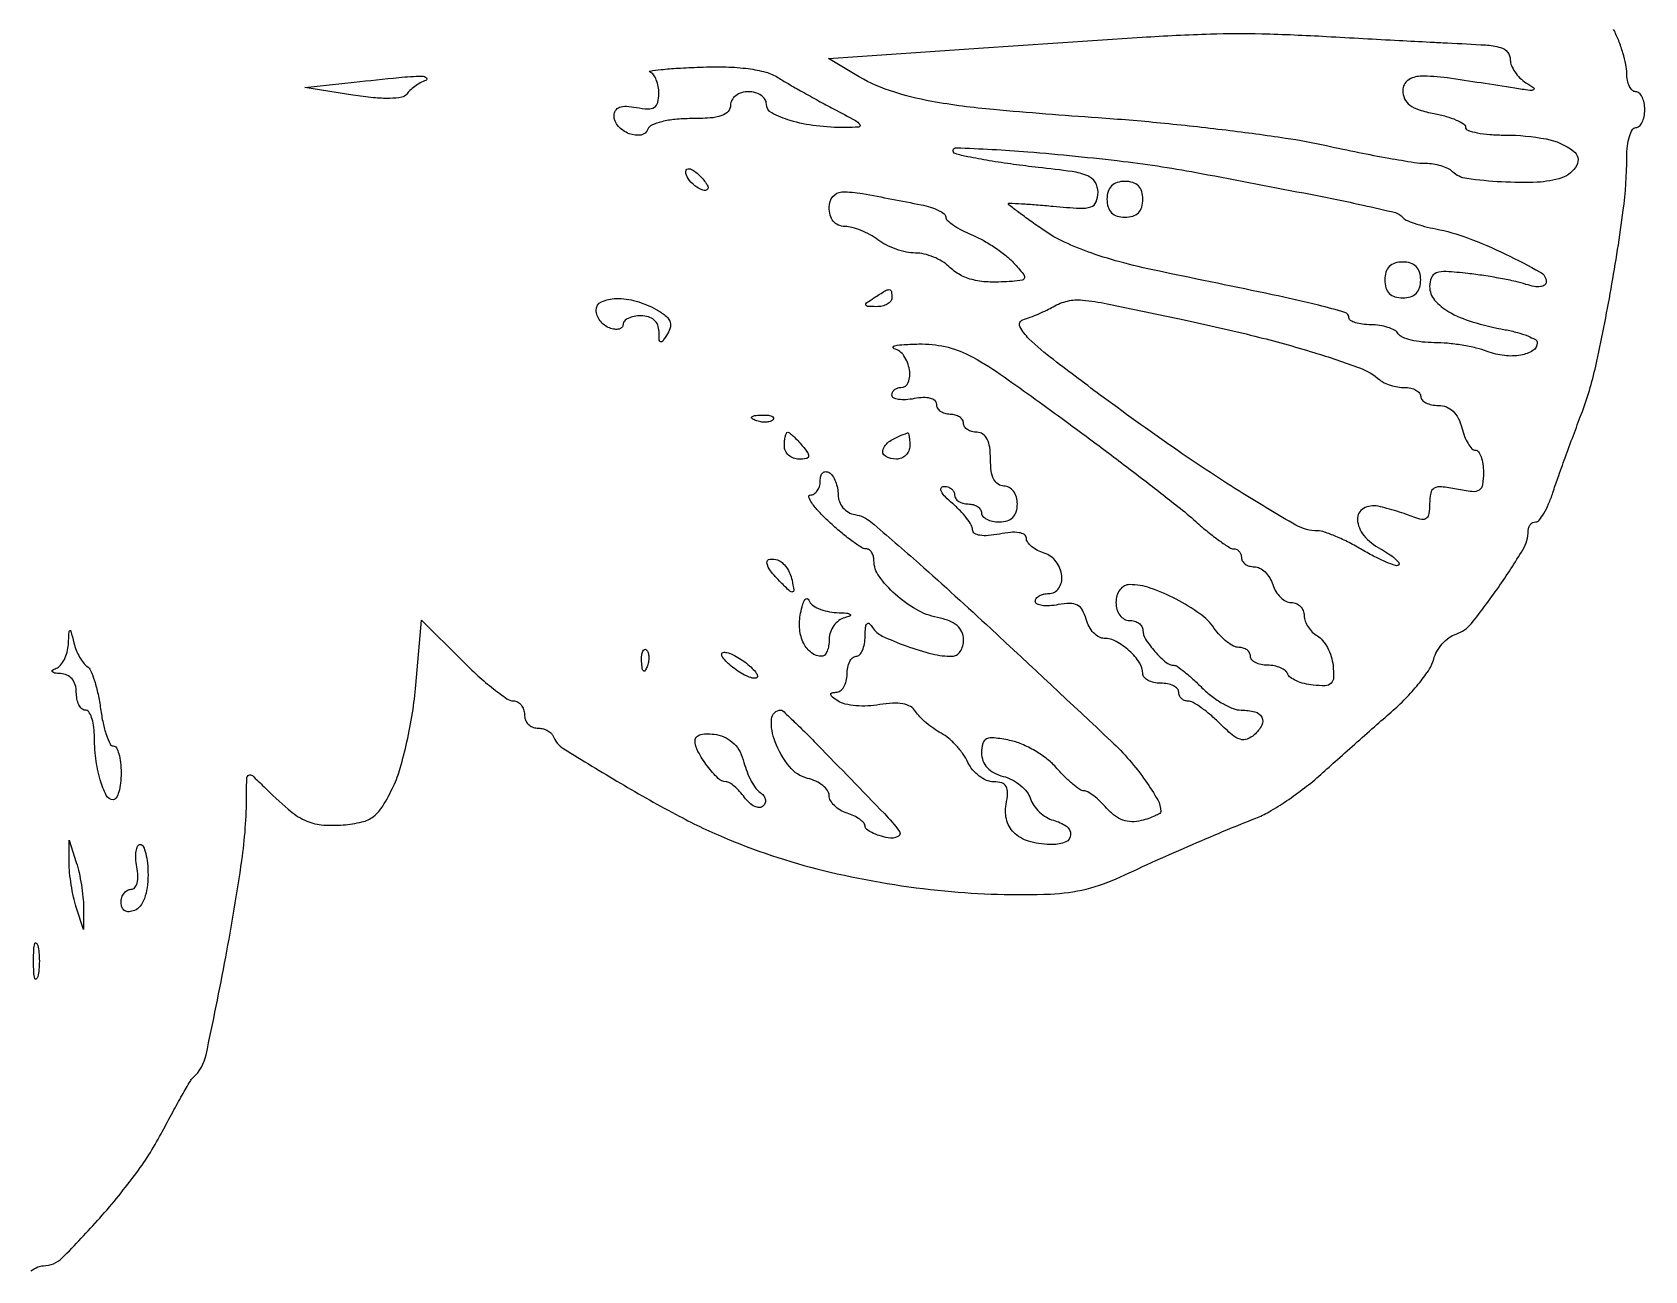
# Model space of a CAD drawing. Extents: x 0 to 371, y 0 to 299.
# Drawn here: x 191.1 to 371, y 10.4 to 148.6 of the extents above; entities that cross this region are included whole.
import ezdxf

# ---------------------------------------------------------------- set-up
doc = ezdxf.new("R2010")
doc.units = 0

msp = doc.modelspace()

# ---------------------------------------------------------------- linework, layer by layer
msp.add_lwpolyline([(190.919192, 10.439887, -0.034571), (191.724579, 10.870963, -0.105976), (192.326547, 11, 0.198355), (194.41311, 11.86166, 0.015621), (198.618657, 16.319315, 0.022092), (202.73819, 21.404332, 0.038517), (205.617613, 26, -0.003709), (206.761286, 28.143461, -0.005264), (207.812493, 30.03125, -0.003074), (208.72326, 31.604521, -0.073813), (209.041936, 32, 0.155167), (210.476484, 34.518635, 0.005689), (212.670454, 45.426383, 0.010944), (214.467299, 56.20232, 0.035348), (214.994105, 63.438561, -0.007081), (215.025738, 65.394836, -0.273599), (215.250385, 65.749631, -0.314721), (215.641959, 65.695408, -0.008633), (216.951993, 64.438561, 0.01622), (219.648709, 61.928788, 0.067137), (221.502826, 60.706069, 0.089825), (223.33147, 60.200456, 0.043359), (225.769507, 60.190891, 0.036318), (227.866152, 60.51924, 0.107119), (229.177892, 61.138987, 0.094585), (230.206626, 62.294576, 0.02461), (231.38175, 64.5, 0.040006), (232.149321, 66.536818, 0.015502), (232.894096, 69.460675, 0.015231), (233.509004, 72.69356, 0.018222), (233.883313, 75.770381), (234.5, 83.040763), (239, 78.553112, 0.012537), (240.814727, 76.831922, 0.016911), (242.545312, 75.374094, 0.013983), (244.036605, 74.267754, 0.14708), (244.75, 74.032731, -0.118157), (245.226856, 73.905161, -0.097817), (245.632812, 73.56899, -0.089919), (245.905538, 73.0754, -0.081538), (246, 72.5, 0.09335), (246.107842, 71.92741, 0.096425), (246.416146, 71.440625, 0.099164), (246.876128, 71.114816, 0.105033), (247.416667, 71, -0.05548), (247.98324, 70.936939, -0.057436), (248.515104, 70.750927, -0.063746), (248.935049, 70.476689, -0.123219), (249.166667, 70.152093, 0.161086), (250.381482, 68.692105, 0.005734), (256.706991, 64.849426, 0.011552), (263.263172, 61.170639, 0.023254), (268.622603, 58.636152, 0.041372), (280.109996, 54.924243, 0.033313), (292.919717, 52.814394, 0.033936), (304.68872, 52.475415, 0.100546), (312.5, 54.382569, -0.003995), (316.458158, 56.206958, -0.003719), (320.540458, 58.012741, -0.003875), (324.387575, 59.645095, -0.006727), (327.610008, 60.93247, 0.040982), (329.088803, 61.644156, 0.015799), (331.017407, 62.85883, 0.015518), (333.036067, 64.314303, 0.018486), (334.842418, 65.813334, -0.000688), (336.708476, 67.477532, -0.000418), (338.91947, 69.440589, -0.000419), (341.11599, 71.384229, -0.00074), (342.932837, 72.984416, 0.021944), (344.492226, 74.479889, 0.022647), (345.897368, 76.091222, 0.023095), (346.981751, 77.592053, 0.083593), (347.452751, 78.667766, -0.067563), (347.80783, 79.554643, -0.052367), (348.41317, 80.401878, -0.053463), (349.163137, 81.085221, -0.081377), (349.94726, 81.483261, 0.14926), (351.673159, 82.673319, 0.015304), (354.668696, 86.694998, 0.015831), (357.404678, 90.889909, 0.137423), (358, 93.015023, -0.083125), (358.062974, 93.391195, -0.092713), (358.244464, 93.710663, -0.100583), (358.514789, 93.924288, -0.117608), (358.832219, 94, 0.23203), (359.218807, 94.189608, 0.031839), (359.736805, 94.954688, 0.03118), (360.269249, 96.005052, 0.021601), (360.743014, 97.25, -0.005131), (361.300336, 98.873424, -0.001871), (362.121625, 101.160938, -0.001855), (363.038502, 103.656057, -0.002217), (363.92156, 106, 0.037069), (365.530668, 111.379936, 0.010311), (367.244812, 120.017813, 0.0105), (368.605752, 128.76891, 0.033333), (369, 134.676135, -0.028484), (369.07261, 135.949664, -0.044613), (369.29375, 137.023615, -0.055749), (369.614816, 137.775402, -0.270253), (370, 138, 0.191087), (370.381882, 138.151477, 0.088204), (370.70625, 138.5875, 0.068025), (370.926307, 139.234582, 0.048028), (371, 140, 0.048028), (370.926307, 140.765418, 0.068025), (370.70625, 141.4125, 0.088204), (370.381882, 141.848523, 0.191087), (370, 142, -0.194937), (369.618032, 142.154802, -0.086917), (369.29375, 142.602088, -0.06679), (369.073621, 143.265177, -0.04682), (369, 144.04966, 0.051597), (368.898063, 145.034849, 0.021443), (368.567901, 146.332819, 0.020943), (368.092174, 147.704481, 0.025387), (367.529026, 148.94387, 0.076867)], format="xyb")
for points in [[(349, 147.448791, -0.004719), (353.22223, 147.217541, -0.050235), (354.917539, 146.936053, -0.161004), (355.698408, 146.419761, -0.1684), (356, 145.54969, 0.099073), (356.127083, 144.914627, 0.051957), (356.514063, 144.204286, 0.048799), (357.080587, 143.531912, 0.053737), (357.75, 143.006195, -0.018116), (358.611571, 142.423572, -0.564019), (358.593197, 142.213179, -0.149521), (358.165657, 142.14429, -0.005324), (356.5, 142.392169, 0.003618), (348.980285, 143.537487, 0.040392), (345.95851, 143.728634, 0.152058), (344.562582, 143.267013, 0.241968), (344, 142.172564, 0.107628), (344.2063, 141.225269, 0.126115), (344.782903, 140.511893, 0.085191), (345.830622, 139.979485, 0.028692), (347.5, 139.565978, -0.022602), (348.840934, 139.251099, -0.033959), (349.971875, 138.846291, -0.036375), (350.790297, 138.415689, -0.259004), (351, 138.03802, 0.323738), (351.245772, 137.698218, 0.030851), (352.295447, 137.422627, 0.030178), (353.719604, 137.229575, 0.018601), (355.410032, 137.166667, -0.046663), (359.988812, 136.738415, -0.115039), (363.057997, 135.384011, -0.369331), (363.410845, 133.795339, -0.193929), (361.75, 132.400207, -0.068736), (359.01307, 131.906951, -0.024127), (355.010185, 131.935742, -0.01987), (351.135733, 132.305595, -0.160341), (349.55, 133.077234, 0.082601), (349.040425, 133.430383, 0.036944), (348.276875, 133.724208, 0.035272), (347.40457, 133.922003, 0.040101), (346.55, 133.983901, -0.041465), (345.288844, 134.078703, -0.004678), (342.458438, 134.556604, -0.005645), (339.096291, 135.195936, -0.004558), (335.5, 135.956136, 0.017679), (330.923913, 136.798674, 0.006196), (324.296875, 137.694293, 0.006143), (316.977047, 138.500184, 0.007147), (310, 139.081139, -0.005043), (298.32885, 140.003517, -0.02192), (291.45165, 140.922124, -0.03705), (286.740114, 142.128627, -0.055463), (282.892237, 143.91934), (279.925214, 145.723695), (297.212607, 146.903706, -0.00084), (314.925216, 148.082855, -0.007909), (322.540136, 148.456098, -0.014948), (328.266262, 148.474783, -0.007485), (335.5, 148.17368, 0.000355), (339.585168, 147.945242, 0.000377), (343.590625, 147.72714, 0.000358), (347.039912, 147.544408, 0.001733)], [(274.287558, 143.593088, 0.009433), (275.409062, 142.910818, 0.003445), (277.020745, 141.986352, 0.003414), (278.797247, 140.999486, 0.004078), (280.485191, 140.094644, -0.003772), (282.933762, 138.783991, -0.123345), (283.424019, 138.332317, -0.569241), (283.290339, 138.058455, -0.020428), (281.860191, 138, -0.029439), (278.538001, 138.195773, -0.042603), (275.659441, 138.78791, -0.050512), (273.594499, 139.634225, -0.276998), (273, 140.625, 0.143944), (272.845853, 141.149346, 0.099491), (272.4125, 141.596094, 0.083889), (271.76451, 141.897127, 0.066978), (271, 142, 0.072314), (270.230589, 141.888136, 0.08892), (269.583333, 141.5625, 0.10214), (269.153209, 141.075754, 0.130775), (269, 140.5, -0.186655), (268.731128, 139.804855, -0.126994), (268.013889, 139.334906, -0.064755), (266.709452, 139.073103, -0.017187), (264.583333, 139, 0.023862), (262.82765, 138.916162, 0.036297), (261.322789, 138.66095, 0.04099), (260.202961, 138.286756, 0.214351), (259.773363, 137.82009, -0.279249), (259.009795, 137.171153, -0.135933), (257.690191, 137.317449, -0.111906), (256.452655, 138.170479, -0.18828), (256, 139.329943, -0.142862), (256.168172, 139.906511, -0.164561), (256.612978, 140.263997, -0.100765), (257.379309, 140.379768, -0.034506), (258.5, 140.244751, 0.032959), (259.787418, 140.085609, 0.154623), (260.501371, 140.267699, 0.197339), (260.881381, 140.794861, 0.058797), (261, 141.80009, 0.045084), (260.927487, 142.602653, 0.053159), (260.712087, 143.333985, 0.061463), (260.395662, 143.89255, 0.152359), (260.019871, 144.166667, -0.779736), (260.031668, 144.311009, -0.015013), (261.242226, 144.475064, -0.011321), (263.122228, 144.629639, -0.005324), (265.557429, 144.748444, -0.015664), (268.516015, 144.768487, -0.026763), (270.978133, 144.575894, -0.032334), (272.931204, 144.187664, -0.076282)], [(235, 143.271109, 0.036243), (234.379704, 142.981973, 0.028854), (233.756317, 142.585621, 0.029678), (233.219583, 142.148593, 0.062474), (232.872569, 141.73936, -0.213144), (232.313441, 141.379184, -0.033001), (230.968369, 141.262829, -0.028973), (229.144694, 141.331463, -0.014836), (226.872569, 141.617469), (221.5, 142.456328), (227, 143.065168, -0.002905), (232.004893, 143.589785, -0.018225), (234.570292, 143.749517, -0.200989), (235.059031, 143.559416, -0.549624)], [(321.5, 132.890987, -0.000857), (333.709123, 130.55579, -0.006148), (339.589781, 129.345379, -0.006655), (343.177256, 128.510697, -0.171088), (344, 127.970717, 0.12907), (344.371746, 127.680426, 0.018185), (345.286191, 127.325862, 0.019745), (346.423525, 126.98146, 0.015636), (347.676396, 126.696969, -0.041929), (351.23492, 125.689767, -0.022114), (355.460246, 123.884105, -0.013838), (359.344274, 121.882984, -0.273363), (360, 120.773242, -0.238888), (359.826033, 120.429903, -0.129247), (359.374492, 120.251771, -0.074966), (358.65918, 120.273928, -0.034115), (357.75, 120.504937, 0.024442), (356.597601, 120.821577, 0.008535), (354.9125, 121.167033, 0.008452), (353.042133, 121.484691, 0.009767), (351.25, 121.722262, 0.012575), (348.843422, 121.932438, 0.098589), (347.735893, 121.782482, 0.218599), (347.192284, 121.264205, 0.09499), (347, 120.261209, 0.176992), (347.548172, 118.761141, 0.087865), (349.125249, 117.446731, 0.058351), (351.73414, 116.334606, 0.025241), (355.410927, 115.450732, -0.019758), (356.786182, 115.136033, -0.030182), (357.94571, 114.745574, -0.030288), (358.798256, 114.338242, -0.272597), (359, 113.995698, -0.256748), (358.519561, 113.121751, -0.098725), (357.183494, 112.60553, -0.07309), (355.335445, 112.557522, -0.060918), (353.426216, 113.028052, 0.033345), (352.205697, 113.401137, 0.0169), (350.629082, 113.71449, 0.016709), (348.973202, 113.929261, 0.023896), (347.493917, 114, -0.027428), (346.156201, 114.073438, -0.033926), (344.928152, 114.29375, -0.036151), (343.955631, 114.613453, -0.158134), (343.5, 115, 0.130646), (343.093337, 115.384508, 0.045439), (342.346475, 115.70625, 0.041396), (341.42066, 115.926158, 0.037634), (340.440983, 116, -0.029942), (339.505798, 116.056052, -0.046605), (338.717039, 116.22654, -0.059055), (338.167688, 116.474497, -0.263035), (338, 116.771201, 0.331825), (337.550192, 117.374352, 0.011999), (334.608894, 118.173297, 0.008728), (329.430909, 119.351754, 0.000905), (317.197226, 121.889181, -0.013059), (312.874792, 122.895871, -0.020604), (309.233134, 124.006978, -0.024189), (306.248095, 125.219045, -0.04301), (303.947226, 126.536572, -0.003479), (302.434039, 127.600872, -0.005578), (301.159498, 128.532274, -0.001511), (300.066801, 129.354803, -0.234806), (300, 129.489208, -0.427526), (300.083783, 129.569284, -0.00184), (301.46875, 129.501482, -0.006764), (303.082701, 129.394603, -0.004035), (305, 129.225978, 0.009363), (307.955767, 128.99773, 0.090769), (309.198197, 129.150944, 0.225746), (309.790386, 129.700185, 0.095024), (310, 130.793177, 0.139584), (309.685297, 131.898498, 0.157311), (308.846115, 132.611059, 0.062972), (307.102007, 133.086508, 0.008419), (303.312825, 133.556948, -0.007395), (300.564685, 133.892427, -0.007472), (297.837178, 134.30802, -0.007319), (295.474032, 134.73997, -0.029899), (294.062825, 135.108152, -0.867095), (294.173791, 135.743667, -0.012474), (302.170212, 135.297913, -0.009589), (312.805517, 134.232862, -0.017072)], [(266.465672, 131.149864, -0.301864), (265.892915, 131.018937, -0.076948), (265.021539, 131.512308, -0.069007), (264.254536, 132.312518, -0.157897), (264, 133.098444, -0.236389), (264.126309, 133.350678, -0.218285), (264.410998, 133.412089, -0.09576), (264.861158, 133.217338, -0.036357), (265.399141, 132.789427, -0.023968), (265.911277, 132.269923, -0.03842), (266.28958, 131.775917, -0.045304), (266.505656, 131.367062, -0.297152)], [(311, 130, 0.072254), (311.126841, 129.126841, 0.124864), (311.5, 128.5, 0.124864), (312.126841, 128.126841, 0.072254), (313, 128, 0.072254), (313.873159, 128.126841, 0.124864), (314.5, 128.5, 0.124864), (314.873159, 129.126841, 0.072254), (315, 130, 0.072254), (314.873159, 130.873159, 0.124864), (314.5, 131.5, 0.124864), (313.873159, 131.873159, 0.072254), (313, 132, 0.072254), (312.126841, 131.873159, 0.124864), (311.5, 131.5, 0.124864), (311.126841, 130.873159, 0.072254)], [(290.25, 129.386346, -0.026302), (291.303369, 129.119252, -0.038472), (292.192187, 128.766486, -0.043545), (292.824917, 128.38569, -0.239951), (293, 128.041865, 0.214353), (293.171569, 127.660053, 0.03103), (293.860014, 127.121184, 0.030584), (294.806351, 126.552719, 0.021775), (295.927706, 126.029945, -0.029014), (297.175013, 125.426334, -0.020491), (298.502787, 124.612821, -0.02076), (299.711763, 123.727279, -0.040404), (300.582693, 122.908625, -0.008749), (301.650399, 121.686509, -0.199154), (301.788588, 121.251226, -0.34184), (301.543132, 120.984843, -0.02113), (300.404988, 120.841556, -0.025314), (297.969631, 120.762709, -0.053291), (296.094642, 120.997806, -0.067029), (294.604513, 121.567341, -0.07174), (293.35609, 122.501053, 0.061956), (292.618828, 123.07519, 0.039112), (291.64021, 123.559684, 0.038843), (290.586186, 123.89021, 0.056617), (289.619701, 124, -0.05305), (288.621789, 124.106178, -0.031482), (287.469301, 124.431283, -0.031224), (286.347811, 124.905859, -0.046237), (285.44113, 125.468197, 0.036476), (284.569537, 126.032583, 0.02894), (283.556144, 126.514453, 0.029757), (282.559234, 126.852023, 0.062288), (281.75, 126.968197, -0.097903), (281.017871, 127.126814, -0.119943), (280.460985, 127.547779, -0.106529), (280.116378, 128.22199, -0.065155), (280, 129.111291, -0.167935), (280.412788, 130.305644, -0.22321), (281.425594, 130.815089, -0.052299), (283.707901, 130.637452, -0.003389)], [(342, 121, 0.072254), (342.126841, 120.126841, 0.124864), (342.5, 119.5, 0.124864), (343.126841, 119.126841, 0.072254), (344, 119, 0.072254), (344.873159, 119.126841, 0.124864), (345.5, 119.5, 0.124864), (345.873159, 120.126841, 0.072254), (346, 121, 0.072254), (345.873159, 121.873159, 0.124864), (345.5, 122.5, 0.124864), (344.873159, 122.873159, 0.072254), (344, 123, 0.072254), (343.126841, 122.873159, 0.124864), (342.5, 122.5, 0.124864), (342.126841, 121.873159, 0.072254)], [(260.706251, 117.702794, -0.037896), (261.708077, 117.042016, -0.11951), (262.206815, 116.417736, -0.16249), (262.282802, 115.754153, -0.089147), (261.971564, 114.98823, -0.011653), (261.42967, 114.173801, -0.31691), (261.19946, 114.090655, -0.322356), (261.046865, 114.279387, -0.011874), (261.015313, 115.25, 0.096277), (260.868722, 115.970519, 0.116288), (260.466217, 116.529336, 0.107116), (259.826776, 116.880023, 0.072179), (259, 117, 0.046464), (258.234506, 116.92871, 0.06642), (257.5875, 116.715469, 0.086521), (257.150917, 116.401391, 0.196096), (257, 116.031385, -0.184534), (256.877514, 115.710807, -0.147206), (256.559375, 115.516384, -0.100118), (256.074366, 115.488865, -0.055937), (255.5, 115.638374, -0.074185), (254.926569, 115.962529, -0.064359), (254.440625, 116.454091, -0.06686), (254.111903, 117.031441, -0.096313), (254, 117.606989, -0.291744), (254.603002, 118.552471, -0.105653), (256.226294, 118.923678, -0.072604), (258.459519, 118.630192, -0.057989)], [(287, 119, -0.17131), (286.865757, 118.619685, -0.095191), (286.485937, 118.298248, -0.075283), (285.919445, 118.083567, -0.055234), (285.25, 118.015313, -0.011938), (284.271084, 118.047261, -0.327416), (284.083458, 118.201904, -0.309569), (284.169589, 118.436556, -0.011213), (285, 119, -0.007234), (286.26282, 119.790433, -0.137048), (286.707705, 119.914708, -0.364836), (286.938046, 119.720828, -0.042895)], [(319.609479, 116.539491, -0.008362), (327.507331, 114.728181, -0.013923), (334.085008, 112.907678, -0.013765), (339.168852, 111.192515, -0.092255), (341.45, 109.834716, 0.072194), (341.942443, 109.514362, 0.034494), (342.649688, 109.245198, 0.033292), (343.441134, 109.061441, 0.040416), (344.2, 109, -0.053595), (344.888633, 108.925973, -0.073362), (345.47125, 108.70625, -0.093122), (345.862375, 108.381591, -0.17482), (346, 108, 0.18959), (346.150189, 107.618149, 0.088693), (346.581903, 107.29375, 0.068509), (347.222844, 107.073722, 0.048508), (347.980948, 107, -0.093626), (348.865892, 106.832827, -0.098003), (349.612863, 106.355308, -0.085775), (350.193026, 105.568699, -0.054667), (350.589356, 104.5, 0.031538), (350.894893, 103.542749, 0.043524), (351.294405, 102.734375, 0.050787), (351.722675, 102.168069, 0.208396), (352.108408, 102, -0.242976), (352.450464, 101.823348, -0.068005), (352.738095, 101.272969, -0.05226), (352.935, 100.472995, -0.034243), (353, 99.525, -0.037486), (352.896552, 98.147101, -0.218984), (352.507576, 97.554735, -0.169479), (351.732215, 97.379042, -0.021118), (350, 97.65, 0.020992), (348.311225, 97.914599, 0.154118), (347.518819, 97.760237, 0.223046), (347.116737, 97.212999, 0.048729), (347, 96.018011, -0.035232), (346.922842, 94.924383, -0.182611), (346.636378, 94.402637, -0.225446), (346.12023, 94.263138, -0.054654), (345.25, 94.521607, 0.016781), (344.419051, 94.838515, 0.008485), (343.353125, 95.184459, 0.008417), (342.239104, 95.504822, 0.012403), (341.25, 95.745173, 0.18305), (339.6125, 95.500169, 0.285529), (338.945049, 94.289733, 0.16411), (339.660641, 92.485826, 0.094386), (341.498493, 91.000806, -0.020587), (342.424062, 90.455305, -0.036677), (343.129164, 89.922552, -0.046611), (343.557098, 89.469836, -0.379119), (343.541192, 89.207858, -0.283733), (343.195917, 89.126117, -0.017441), (342.161828, 89.509869, -0.021715), (340.898157, 90.095008, -0.013993), (339.485538, 90.876032, 0.015352), (338.005443, 91.68912, 0.017292), (336.535042, 92.376084, 0.016758), (335.252649, 92.871955, 0.084061), (334.496416, 93, -0.130369), (332.076432, 93.641893, -0.00975), (326.172792, 97.165089, -0.012313), (318.952131, 101.918319, -0.007381), (310.602889, 107.898618, -0.004468), (305.014664, 112.105147, -0.027829), (302.297342, 114.439998, -0.085072), (301.289603, 115.806061, -0.462153), (301.602889, 116.547084, 0.015484), (302.438521, 116.838875, 0.010138), (303.383349, 117.224151, 0.0102), (304.289478, 117.63738, 0.019213), (305, 118.013344, -0.07422), (306.603988, 118.648308, -0.082515), (308.26456, 118.754919, -0.025645), (311.024577, 118.332636, -0.001405)], [(306, 105.520882, -0.002871), (310.652185, 102.074162, -0.003153), (315.120987, 98.679152, -0.002943), (318.905417, 95.730621, -0.015865), (320.901232, 94.051301, 0.011503), (322.26587, 92.882584, 0.015635), (323.552677, 91.89632, 0.012499), (324.654549, 91.146239, 0.144157), (325.151232, 91, -0.11707), (325.474978, 90.923145, -0.100552), (325.750674, 90.70625, -0.092882), (325.935758, 90.381902, -0.083522), (326, 90, 0.141874), (326.110427, 89.61866, 0.099744), (326.42083, 89.29375, 0.084602), (326.885024, 89.074877, 0.068054), (327.432612, 89, -0.122947), (328.027698, 88.851427, -0.069989), (328.63086, 88.4125, -0.063046), (329.150468, 87.764714, -0.06077), (329.5, 87, 0.06077), (329.849532, 86.235286, 0.063046), (330.36914, 85.5875, 0.069989), (330.972302, 85.148573, 0.122947), (331.567388, 85, -0.1003), (332.114101, 84.889215, -0.098233), (332.57917, 84.573971, -0.097643), (332.890696, 84.103211, -0.097791), (333, 83.54969, 0.087512), (333.108605, 82.933924, 0.056375), (333.432322, 82.283469, 0.05463), (333.908834, 81.698493, 0.067067), (334.471734, 81.275756, -0.096118), (335.05603, 80.781757, -0.047451), (335.592887, 79.966727, -0.044676), (336.006326, 78.984315, -0.049324), (336.221734, 77.976066, -0.034899), (336.277934, 76.643316, -0.193217), (335.997934, 75.997958, -0.191026), (335.347074, 75.721085, -0.034019), (334, 75.779467, -0.034269), (333.018614, 75.957882, -0.041811), (332.136458, 76.261935, -0.046829), (331.464858, 76.636791, -0.160685), (331.166667, 77.029467, 0.146532), (330.900117, 77.401398, 0.062769), (330.368229, 77.714906, 0.054574), (329.674586, 77.928104, 0.047324), (328.916667, 78, -0.050201), (328.183242, 78.073823, -0.070178), (327.563021, 78.29375, -0.090315), (327.145793, 78.61825, -0.184457), (327, 79, 0.127083), (326.901479, 79.381366, 0.10076), (326.624223, 79.70625, 0.089631), (326.209482, 79.924656, 0.07663), (325.720759, 80, -0.121826), (325.127108, 80.146824, -0.043131), (324.38526, 80.623502, -0.039704), (323.628009, 81.310368, -0.037211), (322.970759, 82.122559, 0.08645), (321.359638, 83.756299, 0.03575), (318.701377, 85.380351, 0.035783), (315.829903, 86.612793, 0.083667), (313.532119, 87, 0.125446), (312.937609, 86.848457, 0.104861), (312.441515, 86.423655, 0.091662), (312.11285, 85.778052, 0.072143), (312, 85, 0.072314), (312.111864, 84.230589, 0.08892), (312.4375, 83.583333, 0.10214), (312.924246, 83.153209, 0.130775), (313.5, 83, -0.069717), (314.073289, 82.919674, -0.085667), (314.559375, 82.685268, -0.100075), (314.884373, 82.337148, -0.138775), (315, 81.928571, 0.145539), (315.300849, 80.916893, 0.03651), (316.35543, 79.532776, 0.035485), (317.584442, 78.327168, 0.178058), (318.474026, 78, -0.157923), (318.833242, 77.883641, -0.012374), (319.644075, 77.265625, -0.015888), (320.588341, 76.457632, -0.01146), (321.590909, 75.5, 0.03401), (322.687432, 74.543299, 0.033082), (323.913346, 73.734375, 0.034913), (325.08512, 73.172191, 0.094666), (325.986438, 73, -0.061953), (327.511867, 72.810263, -0.212393), (328.279002, 72.207402, -0.251623), (328.272937, 71.320934, -0.081439), (327.438925, 70.251569, -0.097002), (326.635251, 69.756059, -0.169875), (325.86257, 69.738618, -0.097839), (324.948288, 70.248862, -0.020331), (323.58934, 71.501569, 0.019255), (322.556138, 72.458117, 0.023583), (321.517721, 73.266086, 0.023023), (320.599696, 73.851968, 0.131245), (320.045455, 74, -0.094588), (319.646398, 74.076174, -0.096788), (319.307102, 74.29375, -0.09892), (319.079978, 74.618426, -0.103674), (319, 75, 0.191087), (318.848523, 75.381882, 0.088204), (318.4125, 75.70625, 0.068025), (317.765418, 75.926307, 0.048028), (317, 76, -0.051602), (316.234755, 76.079187, -0.071518), (315.5875, 76.314732, -0.091543), (315.152489, 76.662488, -0.180377), (315, 77.071429, 0.149218), (314.628971, 78.286988, 0.059918), (313.481292, 79.616318, 0.059397), (312.022936, 80.658012, 0.126061), (310.68806, 81, -0.130497), (310.090313, 81.15871, -0.07377), (309.497137, 81.625121, -0.065321), (308.998016, 82.314387, -0.060199), (308.67676, 83.128071, 0.060358), (308.272646, 84.150668, 0.148533), (307.703865, 84.712183, 0.128638), (306.860315, 84.908084, 0.040322), (305.560128, 84.766743, -0.030933), (304.57887, 84.641412, -0.052413), (303.752038, 84.67412, -0.074253), (303.186556, 84.844409, -0.290279), (303, 85.138672, -0.169832), (303.114935, 85.46729, -0.094439), (303.440625, 85.746985, -0.075034), (303.926207, 85.936141, -0.055475), (304.5, 86, 0.248215), (305.611001, 86.587746, 0.178939), (305.955472, 87.974494, 0.134648), (305.32426, 89.562475, 0.155597), (304, 90.5, -0.045015), (303.2348, 90.821089, -0.053804), (302.5875, 91.258984, -0.06261), (302.144135, 91.741188, -0.155845), (302, 92.192388, 0.261188), (301.783191, 92.579117, 0.099704), (301.182684, 92.798403, 0.060168), (300.23434, 92.827981, 0.027102), (299, 92.65, -0.026993), (297.760554, 92.471007, -0.060857), (296.813535, 92.501433, -0.101694), (296.216628, 92.723642, -0.258468), (296, 93.114707, 0.132769), (295.856314, 93.64628, 0.031248), (295.339063, 94.418033, 0.030032), (294.611261, 95.259678, 0.025629), (293.75, 96.056438, -0.026543), (292.969536, 96.781102, -0.071905), (292.528125, 97.391859, -0.201483), (292.495511, 97.776386, -0.317892), (292.75, 97.966731, -0.07881), (293.22749, 97.903972, -0.092845), (293.632812, 97.696477, -0.10379), (293.903532, 97.378734, -0.125355), (294, 97, 0.148195), (294.115568, 96.618646, 0.098894), (294.440625, 96.29375, 0.082425), (294.926543, 96.074694, 0.064853), (295.5, 96, -0.064853), (296.073457, 95.925306, -0.082425), (296.559375, 95.70625, -0.098894), (296.884432, 95.381354, -0.148195), (297, 95, 0.191087), (297.151477, 94.618118, 0.088204), (297.5875, 94.29375, 0.068025), (298.234582, 94.073693, 0.048028), (299, 94, 0.072254), (299.873159, 94.126841, 0.124864), (300.5, 94.5, 0.124864), (300.873159, 95.126841, 0.072254), (301, 96, 0.072314), (300.888136, 96.769411, 0.08892), (300.5625, 97.416667, 0.10214), (300.075754, 97.846791, 0.130775), (299.5, 98, -0.152103), (298.851045, 98.202091, -0.12651), (298.375, 98.75, -0.082504), (298.088963, 99.677925, -0.033607), (298, 101, 0.033607), (297.911037, 102.322075, 0.082504), (297.625, 103.25, 0.12651), (297.148955, 103.797909, 0.152103), (296.5, 104, -0.064853), (295.926543, 104.074694, -0.082425), (295.440625, 104.29375, -0.098894), (295.115568, 104.618646, -0.148195), (295, 105, 0.148195), (294.884432, 105.381354, 0.098894), (294.559375, 105.70625, 0.082425), (294.073457, 105.925306, 0.064853), (293.5, 106, -0.0728), (292.926814, 106.0839, -0.087525), (292.440625, 106.327995, -0.100509), (292.115603, 106.690776, -0.133334), (292, 107.116577, 0.222095), (291.810555, 107.522036, 0.112088), (291.297256, 107.784949, 0.072403), (290.498847, 107.869548, 0.037491), (289.5, 107.755249, -0.031701), (288.541823, 107.634359, -0.053628), (287.734375, 107.670744, -0.076393), (287.183445, 107.843992, -0.285831), (287, 108.138672, -0.11535), (287.076819, 108.467222, -0.100434), (287.29375, 108.746985, -0.093418), (287.618122, 108.934754, -0.084813), (288, 109, 0.311409), (288.829711, 109.572255, 0.134679), (288.964184, 110.976284, 0.103393), (288.348813, 112.524533, 0.184764), (287.25, 113.310674, -0.421418), (287.149352, 113.487475, -0.280999), (287.335938, 113.658799, -0.034225), (288.374806, 113.790911, -0.009763), (290, 113.85358, -0.058148), (292.942511, 113.566814, -0.066806), (295.595603, 112.608182, -0.033326), (299.093887, 110.478877, -0.004625)], [(273.729167, 105.395833, -0.126455), (273.402231, 105.202593, -0.060344), (272.916927, 105.123424, -0.05415), (272.359369, 105.160852, -0.051402), (271.8125, 105.316886, -0.054073), (271.395823, 105.538436, -0.470617), (271.37858, 105.720685, -0.168741), (271.670344, 105.862007, -0.018894), (272.416667, 105.921053, -0.028489), (273.112848, 105.910055, -0.077125), (273.592839, 105.799335, -0.208169), (273.77538, 105.614691, -0.296942)], [(277, 102.5, -0.020633), (277.618371, 101.689039, -0.217533), (277.691858, 101.28931, -0.304492), (277.434686, 101.057736, -0.035496), (276.622445, 101, -0.091307), (276.003059, 101.114059, -0.095788), (275.476593, 101.440625, -0.099536), (275.124301, 101.927707, -0.107348), (275, 102.5, -0.023761), (275.027334, 103.07485, -0.037907), (275.110907, 103.559375, -0.044235), (275.231422, 103.90557, -0.294983), (275.377555, 104, -0.172217), (275.587584, 103.925448, -0.016008), (276.00989, 103.559375, -0.019119), (276.495645, 103.074554, -0.013852)], [(289, 102.5, -0.099038), (288.885486, 101.927543, -0.097945), (288.559375, 101.440625, -0.097945), (288.072457, 101.114514, -0.099038), (287.5, 101, -0.132959), (286.275781, 101.331401, -0.378233), (286.020668, 102.104186, -0.162246), (286.91818, 103.115121, -0.054352), (288.75, 103.921053, -0.41847), (288.84757, 103.869414, -0.029314), (288.926562, 103.536184, -0.027836), (288.982098, 103.069675, -0.015709)], [(281, 97.010534, 0.092835), (281.140239, 96.261727, 0.084935), (281.543858, 95.587995, 0.084295), (282.151756, 95.082792, 0.089452), (282.880188, 94.819551, -0.134281), (284.664186, 93.989871, -0.005489), (290.071733, 89.311221, -0.006183), (298.031004, 82.093161, -0.001362), (311.503144, 69.5, -0.025975), (313.499964, 67.417696, -0.024925), (315.299537, 65.111696, -0.023314), (316.655504, 62.978436, -0.130633), (317, 61.682373, -0.263218), (316.883482, 61.476374, -0.025883), (316.361283, 61.198161, -0.027381), (315.658788, 60.915114, -0.018125), (314.825644, 60.664656, -0.070816), (313.773935, 60.543831, -0.079294), (312.772654, 60.73149, -0.074574), (311.831866, 61.236199, -0.05382), (310.958349, 62.048024, 0.022894), (310.247789, 62.795284, 0.027577), (309.512768, 63.426607, 0.028038), (308.849007, 63.8792, 0.136434), (308.414541, 64, -0.15267), (307.961319, 64.141689, -0.022198), (307.183114, 64.733761, -0.023417), (306.301438, 65.541404, -0.018131), (305.417283, 66.497911, 0.049496), (304.366778, 67.500434, 0.032227), (302.980357, 68.446268, 0.032324), (301.492621, 69.2013, 0.05195), (300.135446, 69.622911, 0.019105), (298.39791, 69.901869, 0.135351), (297.560965, 69.777017, 0.227938), (297.134922, 69.276738, 0.064391), (297, 68.233408, 0.08954), (297.162344, 67.334133, 0.09778), (297.627379, 66.579283, 0.08747), (298.393423, 65.997884, 0.057265), (299.43335, 65.606084, -0.060117), (300.408628, 65.232298, -0.050881), (301.328086, 64.619654, -0.053192), (302.058583, 63.873929, -0.090614), (302.466469, 63.105647, 0.075266), (302.841248, 62.344578, 0.052616), (303.467827, 61.619951, 0.052362), (304.236229, 61.038144, 0.072041), (305.033119, 60.70159, -0.087692), (306.472206, 60.040351, -0.255801), (306.945374, 59.09552, -0.292306), (306.389692, 58.292522, -0.099498), (304.934259, 58, -0.06095), (302.490021, 58.299064, -0.117361), (300.747533, 59.199924, -0.146242), (299.831294, 60.630753, -0.117543), (299.74848, 62.464591, 0.031835), (299.909772, 63.745764, 0.142075), (299.745688, 64.477216, 0.198226), (299.255804, 64.870525, 0.071397), (298.353706, 65, -0.100254), (297.56161, 65.160433, -0.062052), (296.736376, 65.63691, -0.058681), (296.004615, 66.339124, -0.065478), (295.487128, 67.168205, 0.047715), (294.963348, 68.077539, 0.031343), (294.202469, 69.017276, 0.031487), (293.337946, 69.846508, 0.051491), (292.5, 70.418205, -0.029207), (291.671862, 70.930768, -0.022994), (290.837421, 71.576518, -0.023525), (290.116029, 72.250757, -0.051774), (289.648667, 72.842281, 0.123897), (289.076069, 73.385461, 0.080967), (288.216915, 73.699972, 0.061029), (287.073209, 73.777209, 0.031606), (285.648667, 73.608809, -0.034075), (284.333093, 73.459868, -0.032217), (282.984296, 73.486581, -0.033853), (281.794493, 73.668706, -0.088628), (281, 74.001216, -0.021146), (280.37827, 74.440816, -0.167576), (280.187669, 74.731104, -0.405586), (280.295158, 74.918101, -0.066655), (280.75, 74.984687, 0.156456), (281.226823, 75.144102, 0.095937), (281.632812, 75.583002, 0.078496), (281.90693, 76.234059, 0.060533), (282, 77, -0.048028), (282.073693, 77.765418, -0.068025), (282.29375, 78.4125, -0.088204), (282.618118, 78.848523, -0.191087), (283, 79, 0.208855), (283.383543, 79.167516, 0.081007), (283.710748, 79.660938, 0.061885), (283.93607, 80.38862, 0.042491), (284.015313, 81.25, -0.018691), (284.05855, 82.227977, -0.154845), (284.22496, 82.634185, -0.424283), (284.478983, 82.65256, -0.068839), (284.835622, 82.231729, 0.14274), (285.93083, 81.267911, 0.022523), (288.608281, 80.157714, 0.026003), (291.503476, 79.274683, 0.061086), (293.743398, 79, 0.147462), (294.222605, 79.144471, 0.099005), (294.630873, 79.550781, 0.082677), (294.906113, 80.158195, 0.065212), (295, 80.875, 0.107853), (294.81178, 81.737428, 0.110849), (294.28224, 82.433213, 0.085176), (293.377474, 82.962737, 0.040565), (292.0765, 83.3347, -0.081589), (289.731908, 84.217782, -0.052201), (287.370237, 85.930098, -0.053654), (285.564803, 87.939641, -0.157468), (285, 89.688561, 0.066405), (284.933125, 90.189883, 0.083502), (284.737316, 90.614765, 0.099343), (284.446771, 90.89893, 0.145071), (284.105755, 91, -0.144284), (283.59345, 91.150978, -0.014461), (282.530814, 91.88125, -0.017218), (281.295259, 92.851017, -0.012868), (280, 94, -0.016164), (278.843336, 95.152706, -0.035709), (278.056686, 96.11875, -0.069401), (277.726278, 96.76371, -0.51606), (277.894245, 97, 0.139719), (278.315911, 97.120176, 0.09998), (278.675184, 97.457961, 0.085343), (278.917132, 97.963154, 0.069203), (279, 98.559017, -0.066118), (279.073267, 99.110654, -0.138808), (279.29375, 99.478525, -0.191142), (279.620352, 99.607943, -0.139169), (280, 99.5, -0.108437), (280.383438, 99.128486, -0.050843), (280.70625, 98.51378, -0.047034), (280.925895, 97.772236, -0.04853)], [(275.85785, 87.487855, -0.011149), (276.048229, 86.373026, -0.40204), (275.910059, 86.178536, -0.241811), (275.617479, 86.264551, -0.006239), (274.60785, 87.249293, -0.027289), (273.44685, 88.544443, -0.13434), (273.0601, 89.436255, -0.418621), (273.365047, 89.836726, -0.112597), (274.25, 89.750467, -0.103328), (274.754875, 89.456453, -0.054984), (275.237931, 88.914142, -0.051333), (275.628173, 88.224983, -0.055364)], [(280.833333, 83.883999, -0.010107), (281.938265, 83.813535, -0.119317), (282.34347, 83.67862, -0.602727), (282.331334, 83.512592, -0.039364), (281.75, 83.310674, 0.09552), (281.081374, 82.990924, 0.075402), (280.514063, 82.421729, 0.073873), (280.131587, 81.697252, 0.084769), (280, 80.926676, -0.039627), (279.941439, 80.188936, -0.058852), (279.765, 79.565961, -0.077399), (279.506173, 79.14195, -0.220539), (279.2, 79, -0.162588), (278.042401, 79.386646, -0.11675), (277.164091, 80.442981, -0.093476), (276.723343, 82.006412, -0.069524), (276.813991, 83.801486, -0.021362), (277.040872, 84.761827, -0.074738), (277.301842, 85.340124, -0.314512), (277.540841, 85.437878, -0.262547), (277.748811, 85.25, 0.151195), (278.099128, 84.762112, 0.057829), (278.827255, 84.333112, 0.050435), (279.782135, 84.020789, 0.04299)], [(197.191508, 77.89412, -0.152064), (197.597285, 77.418244, -0.023831), (198.032889, 76.248882, -0.024641), (198.424368, 74.775279, -0.019267), (198.707495, 73.14412, 0.019345), (198.983402, 71.55602, 0.030088), (199.355131, 70.217335, 0.030222), (199.762043, 69.231461, 0.287264), (200.131669, 69, -0.275837), (200.466465, 68.800092, -0.053169), (200.744928, 68.11875, -0.043085), (200.936995, 67.149504, -0.027385), (201, 66, -0.027867), (200.935884, 64.850524, -0.043758), (200.74051, 63.88125, -0.05431), (200.457075, 63.201169, -0.273371), (200.116631, 63, -0.285113), (199.348526, 63.476748, -0.044405), (198.671001, 65.218029, -0.039823), (198.184572, 67.584652, -0.029545), (198.013655, 70.25, 0.034566), (197.935493, 71.303297, 0.052542), (197.710261, 72.192188, 0.068296), (197.384584, 72.803461, 0.240716), (197, 73, -0.191087), (196.618118, 73.151477, -0.088204), (196.29375, 73.5875, -0.068025), (196.073693, 74.234582, -0.048028), (196, 75, 0.074273), (195.877562, 75.819695, 0.10113), (195.521382, 76.474599, 0.108985), (194.960851, 76.904253, 0.098262), (194.25, 77.078947, -0.021021), (193.583427, 77.137165, -0.185333), (193.327933, 77.275306, -0.449116), (193.351958, 77.45138, -0.051902), (193.75, 77.662281, 0.120725), (194.237328, 78.013003, 0.058557), (194.666888, 78.654962, 0.053071), (194.978824, 79.467166, 0.051836), (195.116001, 80.333333, -0.001821), (195.198074, 81.76838, -0.321888), (195.289085, 81.880101, -0.417445), (195.396512, 81.817655, -0.002129), (195.731684, 80.5, 0.034024), (195.993714, 79.689944, 0.032455), (196.366625, 78.909523, 0.034146), (196.787748, 78.26522, 0.09042)], [(259.683114, 77.8125, -0.054073), (259.461564, 77.395823, -0.470617), (259.279315, 77.37858, -0.168741), (259.137993, 77.670344, -0.018894), (259.078947, 78.416667, -0.028489), (259.089945, 79.112848, -0.077125), (259.200665, 79.592839, -0.208169), (259.385309, 79.77538, -0.296942), (259.604167, 79.729167, -0.126455), (259.797407, 79.402231, -0.060344), (259.876576, 78.916927, -0.05415), (259.839148, 78.359369, -0.051402)], [(272, 76.750979, -0.366836), (271.838327, 76.560271, -0.100457), (271.4125, 76.575531, -0.054324), (270.767778, 76.806938, -0.026282), (270, 77.232073, -0.025601), (269.23431, 77.766587, -0.032258), (268.5875, 78.339772, -0.033865), (268.125732, 78.873246, -0.16286), (268, 79.249021, -0.366836), (268.161673, 79.439729, -0.100457), (268.5875, 79.424469, -0.054324), (269.232222, 79.193062, -0.026282), (270, 78.767927, -0.025601), (270.76569, 78.233413, -0.032258), (271.4125, 77.660228, -0.033865), (271.874268, 77.126754, -0.16286)], [(278.711357, 69.115061, -0.0009), (286.16403, 61.445381, -0.03016), (287.828177, 59.505136, -0.477836), (287.672596, 58.877194, -0.157608), (286.575806, 58.740758, -0.028776), (285.589281, 58.9889, -0.041536), (284.756643, 59.328223, -0.048368), (284.169368, 59.701889, -0.230842), (284, 60.049189, 0.185273), (283.86281, 60.406718, 0.052659), (283.4125, 60.81198, 0.045358), (282.765594, 61.197051, 0.034747), (282, 61.5, -0.056248), (281.235164, 61.841288, -0.060812), (280.5875, 62.337295, -0.068629), (280.147761, 62.905397, -0.131163), (280, 63.45898, 0.155711), (279.824095, 64.010129, 0.069239), (279.294978, 64.571148, 0.058825), (278.518076, 65.057019, 0.048905), (277.599926, 65.385564, -0.16449), (275.559286, 66.699212, -0.075306), (273.959781, 69.477039, -0.10796), (273.561343, 71.993518, -0.397309), (274.628024, 73, -0.190567), (274.822074, 72.923254, -0.001817), (275.949063, 71.858799, -0.005725), (277.237841, 70.604214, -0.003635)], [(270.496146, 67.159332, 0.030976), (270.833826, 66.097258, 0.03123), (271.299372, 65.088045, 0.032861), (271.815731, 64.265077, 0.098107), (272.300324, 63.81439, -0.084412), (272.675428, 63.484069, -0.115342), (272.870866, 63.080206, -0.129624), (272.85566, 62.666932, -0.123323), (272.639279, 62.305945, -0.198182), (272.233404, 62.137158, -0.107732), (271.696747, 62.252568, -0.07807), (271.106386, 62.641287, -0.050371), (270.557996, 63.251572, 0.026777), (270.011317, 63.920851, 0.032035), (269.426086, 64.486399, 0.033724), (268.883367, 64.887807, 0.14332), (268.5, 65, -0.199717), (267.613663, 65.368742, -0.034377), (266.396723, 66.774371, -0.036913), (265.361834, 68.385207, -0.117701), (265.031803, 69.611328, -0.222435), (265.205252, 70.011348, -0.115033), (265.695387, 70.275849, -0.074437), (266.462573, 70.366178, -0.039391), (267.416862, 70.260644, -0.070341), (268.5008, 69.890174, -0.079964), (269.387327, 69.244645, -0.076498), (270.054956, 68.327309, -0.057697)], [(196.80064, 51), (196.80064, 48.5), (196, 51, -0.023338), (195.69309, 52.138715, -0.014456), (195.434548, 53.5, -0.014493), (195.256773, 54.861949, -0.025208), (195.19936, 56), (195.19936, 58.5), (196, 56, -0.023338), (196.30691, 54.861285, -0.014456), (196.565452, 53.5, -0.014493), (196.743227, 52.138051, -0.025208)], [(204, 54.606989, -0.034405), (203.900413, 53.161436, -0.056009), (203.597068, 51.970794, -0.071188), (203.120783, 51.106176, -0.140603), (202.5, 50.638374, -0.075244), (201.885039, 50.503306, -0.151899), (201.407358, 50.617923, -0.166113), (201.106211, 50.972145, -0.094119), (201, 51.531385, -0.074431), (201.083998, 52.092526, -0.088449), (201.327995, 52.568594, -0.100652), (201.690768, 52.886843, -0.130606), (202.116577, 53, 0.222095), (202.522036, 53.189445, 0.112088), (202.784949, 53.702744, 0.072403), (202.869548, 54.501153, 0.037491), (202.755249, 55.5, -0.031701), (202.634359, 56.458177, -0.053628), (202.670744, 57.265625, -0.076393), (202.843992, 57.816555, -0.285831), (203.138672, 58, -0.293867), (203.471967, 57.785596, -0.044758), (203.746985, 57.003303, -0.038207), (203.937635, 55.907292, -0.023967)], [(191.689326, 43.25, -0.161593), (191.521012, 42.99086, -0.542911), (191.366341, 43.042188, -0.052887), (191.259713, 43.748017, -0.011065), (191.232003, 45, -0.011065), (191.259713, 46.251983, -0.052887), (191.366341, 46.957812, -0.542911), (191.521012, 47.00914, -0.161593), (191.689326, 46.75, -0.039571), (191.831531, 45.952734, -0.024357), (191.877971, 45, -0.024357), (191.831531, 44.047266, -0.039571)]]:
    msp.add_lwpolyline(points, format="xyb", close=True)

doc.saveas('drawing.dxf')
